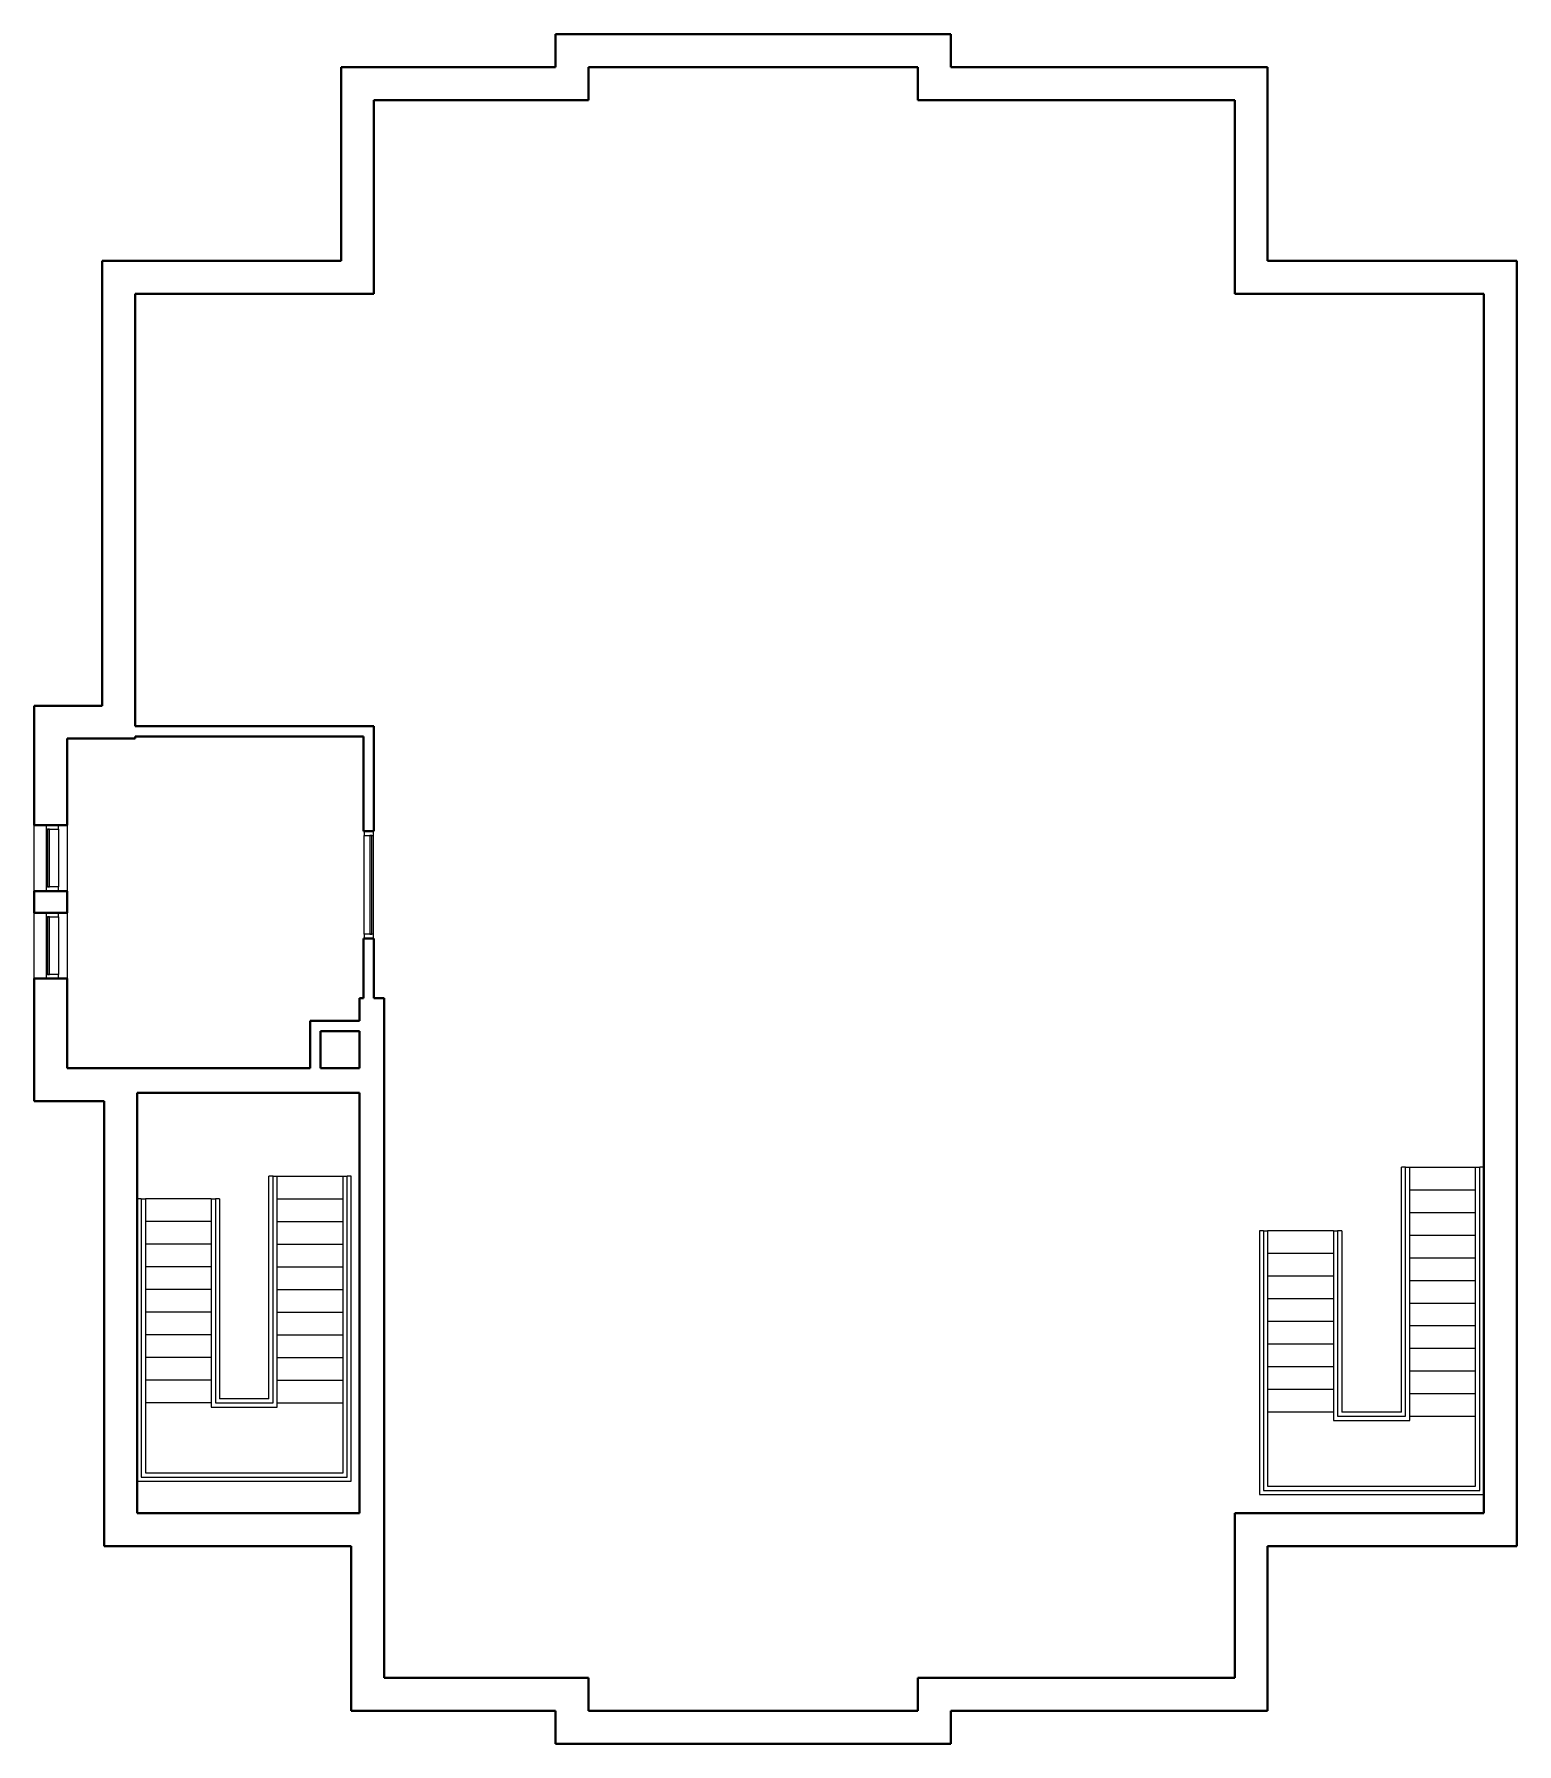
# Model space of a CAD drawing. Header units: inches. Extents: x 343 to 1063, y 44 to 874.
import ezdxf

# ---------------------------------------------------------------- set-up
doc = ezdxf.new("R2010")
doc.units = ezdxf.units.IN
doc.header["$MEASUREMENT"] = 0
for name, color, linetype, lineweight in [('A-FLOR-HRAL', 11, 'Continuous', 9), ('A-GLAZ-CURT', 52, 'Continuous', 9), ('A-GLAZ-CWMG', 51, 'Continuous', 9), ('A-WALL', 113, 'Continuous', 15), ('I-WALL', 2, 'Continuous', 15), ('S-STRS', 31, 'Continuous', 9)]:
    doc.layers.add(name, color=color, linetype=linetype, lineweight=lineweight)

# ---------------------------------------------------------------- blocks, each defined once
blk = doc.blocks.new('Railing - Railing-5170913-LEVEL 3 Map Export')
at = {"layer": 'A-FLOR-HRAL'}
for p, q in [((493.17, 319.84), (495.17, 319.84)), ((493.17, 209.84), (493.17, 319.84)), ((495.17, 209.84), (495.17, 319.84)), ((395.17, 308.84), (397.17, 308.84)), ((395.17, 308.84), (395.17, 209.84)), ((397.17, 308.84), (397.17, 209.84)), ((395.17, 209.84), (395.17, 173.84)), ((397.17, 209.84), (397.17, 175.84)), ((493.17, 175.84), (493.17, 209.84)), ((495.17, 173.84), (495.17, 209.84)), ((397.17, 175.84), (493.17, 175.84)), ((395.17, 173.84), (495.17, 173.84))]:
    blk.add_line(p, q, dxfattribs=at)
blk = doc.blocks.new('Railing - Railing-5170917-LEVEL 3 Map Export')
at = {"layer": 'A-FLOR-HRAL'}
for p, q in [((459.17, 319.84), (461.17, 319.84)), ((459.17, 209.84), (459.17, 319.84)), ((461.17, 207.84), (461.17, 319.84)), ((429.17, 308.84), (431.17, 308.84)), ((429.17, 308.84), (429.17, 209.84)), ((431.17, 308.84), (431.17, 209.84)), ((429.17, 209.84), (429.17, 207.84)), ((429.17, 207.84), (461.17, 207.84)), ((431.17, 209.84), (459.17, 209.84))]:
    blk.add_line(p, q, dxfattribs=at)
blk = doc.blocks.new('System Panel - zGlazed-5171080-LEVEL 3 Map Export')
at = {"layer": 'A-GLAZ-CURT', "lineweight": 15}
for p, q in [((24, 1.5), (-24, 1.5)), ((-24, 1.5), (-24, 0.5)), ((-24, 0.5), (24, 0.5)), ((24, 0.5), (24, 1.5))]:
    blk.add_line(p, q, dxfattribs=at)
blk = doc.blocks.new('Rectangular Mullion - 4 1_2_ x 2_ Rectangular_CE_-5171079-LEVEL 3 Map Export')
at = {"layer": 'A-GLAZ-CWMG'}
for p, q in [((503.42, 437.34), (503.42, 485.34)), ((507.92, 437.34), (507.92, 485.34))]:
    blk.add_line(p, q, dxfattribs=at)
blk = doc.blocks.new('Rectangular Mullion - 4 1_2_ x 2_ Rectangular_CE_-5171081-LEVEL 3 Map Export')
at = {"layer": 'A-GLAZ-CWMG', "lineweight": 25}
for p, q in [((-2, 2.25), (0, 2.25)), ((-2, -2.25), (-2, 2.25)), ((0, 2.25), (0, -2.25)), ((0, -2.25), (-2, -2.25))]:
    blk.add_line(p, q, dxfattribs=at)
blk = doc.blocks.new('Rectangular Mullion - 4 1_2_ x 2_ Rectangular_CE_-5171082-LEVEL 3 Map Export')
at = {"layer": 'A-GLAZ-CWMG', "lineweight": 25}
for p, q in [((0, 2.25), (-2, 2.25)), ((-2, 2.25), (-2, -2.25)), ((0, -2.25), (0, 2.25)), ((-2, -2.25), (0, -2.25))]:
    blk.add_line(p, q, dxfattribs=at)
blk = doc.blocks.new('System Panel - zGlazed-5173075-LEVEL 3 Map Export')
at = {"layer": 'A-GLAZ-CURT', "lineweight": 15}
for p, q in [((14, 1.5), (-14, 1.5)), ((-14, 1.5), (-14, 0.5)), ((-14, 0.5), (14, 0.5)), ((14, 0.5), (14, 1.5))]:
    blk.add_line(p, q, dxfattribs=at)
blk = doc.blocks.new('Rectangular Mullion - 6_ x 2_ Rectangular_CE_-5173074-LEVEL 3 Map Export')
at = {"layer": 'A-GLAZ-CWMG'}
for p, q in [((348.92, 445.84), (348.92, 417.84)), ((354.92, 445.84), (354.92, 417.84))]:
    blk.add_line(p, q, dxfattribs=at)
blk = doc.blocks.new('Rectangular Mullion - 6_ x 2_ Rectangular_CE_-5173056-LEVEL 3 Map Export')
at = {"layer": 'A-GLAZ-CWMG', "lineweight": 25}
for p, q in [((-2, 3.75), (0, 3.75)), ((-2, -2.25), (-2, 3.75)), ((0, 3.75), (0, -2.25)), ((0, -2.25), (-2, -2.25))]:
    blk.add_line(p, q, dxfattribs=at)
blk = doc.blocks.new('Rectangular Mullion - 6_ x 2_ Rectangular_CE_-5173057-LEVEL 3 Map Export')
at = {"layer": 'A-GLAZ-CWMG', "lineweight": 25}
for p, q in [((0, 3.75), (-2, 3.75)), ((-2, 3.75), (-2, -2.25)), ((0, -2.25), (0, 3.75)), ((-2, -2.25), (0, -2.25))]:
    blk.add_line(p, q, dxfattribs=at)
blk = doc.blocks.new('Railing - Railing-5175240-LEVEL 3 Map Export')
at = {"layer": 'A-FLOR-HRAL'}
for p, q in [((1043.17, 324.34), (1045.17, 324.34)), ((1043.17, 203.34), (1043.17, 324.34)), ((1045.17, 203.34), (1045.17, 324.34)), ((940.17, 293.34), (942.17, 293.34)), ((940.17, 293.34), (940.17, 205.34)), ((942.17, 293.34), (942.17, 205.34)), ((940.17, 205.34), (940.17, 167.34)), ((942.17, 205.34), (942.17, 169.34)), ((1043.17, 169.34), (1043.17, 203.34)), ((1045.17, 167.34), (1045.17, 203.34)), ((940.17, 167.34), (1045.17, 167.34)), ((942.17, 169.34), (1043.17, 169.34))]:
    blk.add_line(p, q, dxfattribs=at)
blk = doc.blocks.new('Railing - Railing-5175244-LEVEL 3 Map Export')
at = {"layer": 'A-FLOR-HRAL'}
for p, q in [((1009.17, 324.34), (1011.17, 324.34)), ((1009.17, 203.34), (1009.17, 324.34)), ((1011.17, 201.34), (1011.17, 324.34)), ((974.17, 293.34), (976.17, 293.34)), ((974.17, 293.34), (974.17, 205.34)), ((976.17, 293.34), (976.17, 205.34)), ((974.17, 205.34), (974.17, 201.34)), ((974.17, 201.34), (1011.17, 201.34)), ((976.17, 205.34), (976.17, 203.34)), ((976.17, 203.34), (1009.17, 203.34))]:
    blk.add_line(p, q, dxfattribs=at)

msp = doc.modelspace()

# ---------------------------------------------------------------- linework, layer by layer
at = {"layer": 'A-WALL', "lineweight": 40}
for p, q in [((596.35, 874.34), (596.35, 858.34)), ((788.35, 874.34), (596.35, 874.34)), ((788.35, 858.34), (788.35, 874.34)), ((492.17, 858.34), (492.17, 764.34)), ((596.35, 858.34), (492.17, 858.34)), ((612.35, 842.34), (612.35, 858.34)), ((612.35, 858.34), (772.35, 858.34)), ((772.35, 858.34), (772.35, 842.34)), ((942.17, 858.34), (788.35, 858.34)), ((942.17, 764.34), (942.17, 858.34)), ((508.17, 748.34), (508.17, 842.34)), ((508.17, 842.34), (612.35, 842.34)), ((772.35, 842.34), (926.17, 842.34)), ((926.17, 842.34), (926.17, 748.34)), ((376.17, 764.34), (376.17, 548.34)), ((492.17, 764.34), (376.17, 764.34)), ((1063.17, 764.34), (942.17, 764.34)), ((1063.17, 140.34), (1063.17, 764.34)), ((392.17, 538.34), (392.17, 748.34)), ((392.17, 748.34), (508.17, 748.34)), ((926.17, 748.34), (1047.17, 748.34)), ((1047.17, 748.34), (1047.17, 156.34)), ((343.17, 548.34), (343.17, 490.34)), ((376.17, 548.34), (343.17, 548.34)), ((359.17, 490.34), (359.17, 532.34)), ((359.17, 532.34), (392.17, 532.34)), ((392.17, 532.34), (392.17, 533.34)), ((343.17, 490.34), (359.17, 490.34)), ((359.17, 458.34), (343.17, 458.34)), ((343.17, 458.34), (343.17, 447.84)), ((359.17, 447.84), (359.17, 458.34)), ((343.17, 447.84), (359.17, 447.84)), ((359.17, 415.84), (343.17, 415.84)), ((343.17, 415.84), (343.17, 356.34)), ((359.17, 372.34), (359.17, 415.84)), ((501.17, 406.34), (501.17, 395.34)), ((503.17, 406.34), (501.17, 406.34)), ((513.17, 406.34), (508.17, 406.34)), ((513.17, 76.34), (513.17, 406.34)), ((501.17, 390.34), (501.17, 372.34)), ((477.17, 372.34), (359.17, 372.34)), ((501.17, 372.34), (482.17, 372.34)), ((393.17, 156.34), (393.17, 360.34)), ((393.17, 360.34), (501.17, 360.34)), ((501.17, 360.34), (501.17, 156.34)), ((343.17, 356.34), (377.17, 356.34)), ((377.17, 356.34), (377.17, 140.34)), ((501.17, 156.34), (393.17, 156.34)), ((1047.17, 156.34), (926.17, 156.34)), ((926.17, 156.34), (926.17, 76.34)), ((377.17, 140.34), (497.17, 140.34)), ((497.17, 140.34), (497.17, 60.34)), ((942.17, 140.34), (1063.17, 140.34)), ((942.17, 60.34), (942.17, 140.34)), ((612.35, 76.34), (513.17, 76.34)), ((612.35, 60.34), (612.35, 76.34)), ((926.17, 76.34), (772.35, 76.34)), ((772.35, 76.34), (772.35, 60.34)), ((497.17, 60.34), (596.35, 60.34)), ((596.35, 60.34), (596.35, 44.34)), ((772.35, 60.34), (612.35, 60.34)), ((788.35, 60.34), (942.17, 60.34)), ((788.35, 44.34), (788.35, 60.34)), ((596.35, 44.34), (788.35, 44.34))]:
    msp.add_line(p, q, dxfattribs=at)
at = {"layer": 'A-WALL'}
for p, q in [((343.17, 458.34), (343.17, 490.34)), ((359.17, 490.34), (359.17, 458.34)), ((343.17, 415.84), (343.17, 447.84)), ((359.17, 447.84), (359.17, 415.84))]:
    msp.add_line(p, q, dxfattribs=at)
at = {"layer": 'I-WALL', "lineweight": 40}
for p, q in [((508.17, 538.34), (392.17, 538.34)), ((392.17, 533.34), (503.17, 533.34)), ((503.17, 533.34), (503.17, 487.34)), ((508.17, 487.34), (508.17, 538.34)), ((503.17, 487.34), (508.17, 487.34)), ((508.17, 435.34), (503.17, 435.34)), ((503.17, 435.34), (503.17, 406.34)), ((508.17, 406.34), (508.17, 435.34)), ((501.17, 395.34), (477.17, 395.34)), ((477.17, 395.34), (477.17, 372.34)), ((482.17, 390.34), (501.17, 390.34)), ((482.17, 372.34), (482.17, 390.34))]:
    msp.add_line(p, q, dxfattribs=at)
at = {"layer": 'S-STRS'}
for p, q in [((1009.17, 324.34), (1007.17, 324.34)), ((1007.17, 205.34), (1007.17, 324.34)), ((1011.17, 324.34), (1043.17, 324.34)), ((1047.17, 324.34), (1045.17, 324.34)), ((459.17, 319.84), (457.17, 319.84)), ((457.17, 211.84), (457.17, 319.84)), ((461.17, 319.84), (493.17, 319.84)), ((497.17, 319.84), (495.17, 319.84)), ((497.17, 201.15), (497.17, 319.84)), ((395.17, 308.84), (393.17, 308.84)), ((429.17, 308.84), (397.17, 308.84)), ((433.17, 308.84), (431.17, 308.84)), ((433.17, 308.84), (433.17, 211.84)), ((461.17, 308.84), (493.17, 308.84)), ((1011.17, 313.34), (1043.17, 313.34)), ((1011.17, 302.34), (1043.17, 302.34)), ((429.17, 297.84), (397.17, 297.84)), ((461.17, 297.84), (493.17, 297.84)), ((940.17, 293.34), (938.17, 293.34)), ((938.17, 293.34), (938.17, 203.02)), ((974.17, 293.34), (942.17, 293.34)), ((978.17, 293.34), (976.17, 293.34)), ((978.17, 293.34), (978.17, 205.34)), ((1011.17, 291.34), (1043.17, 291.34)), ((429.17, 286.84), (397.17, 286.84)), ((461.17, 286.84), (493.17, 286.84)), ((974.17, 282.34), (942.17, 282.34)), ((429.17, 275.84), (397.17, 275.84)), ((461.17, 275.84), (493.17, 275.84)), ((1011.17, 280.34), (1043.17, 280.34)), ((974.17, 271.34), (942.17, 271.34)), ((1011.17, 269.34), (1043.17, 269.34)), ((429.17, 264.84), (397.17, 264.84)), ((461.17, 264.84), (493.17, 264.84)), ((974.17, 260.34), (942.17, 260.34)), ((1011.17, 258.34), (1043.17, 258.34)), ((429.17, 253.84), (397.17, 253.84)), ((461.17, 253.84), (493.17, 253.84)), ((974.17, 249.34), (942.17, 249.34)), ((429.17, 242.84), (397.17, 242.84)), ((461.17, 242.84), (493.17, 242.84)), ((1011.17, 247.34), (1043.17, 247.34)), ((974.17, 238.34), (942.17, 238.34)), ((1011.17, 236.34), (1043.17, 236.34)), ((429.17, 231.84), (397.17, 231.84)), ((461.17, 231.84), (493.17, 231.84)), ((974.17, 227.34), (942.17, 227.34)), ((1011.17, 225.34), (1043.17, 225.34)), ((429.17, 220.84), (397.17, 220.84)), ((461.17, 220.84), (493.17, 220.84)), ((974.17, 216.34), (942.17, 216.34)), ((429.17, 209.84), (397.17, 209.84)), ((457.17, 211.84), (433.17, 211.84)), ((461.17, 209.84), (493.17, 209.84)), ((1011.17, 214.34), (1043.17, 214.34)), ((497.17, 171.84), (497.17, 201.15)), ((938.17, 203.02), (938.17, 165.34)), ((974.17, 205.34), (942.17, 205.34)), ((1007.17, 205.34), (978.17, 205.34)), ((1011.17, 203.34), (1043.17, 203.34)), ((393.17, 171.84), (497.17, 171.84)), ((938.17, 165.34), (1047.17, 165.34))]:
    msp.add_line(p, q, dxfattribs=at)

# ---------------------------------------------------------------- block references
at = {"layer": 'A-FLOR-HRAL'}
for name in ['Railing - Railing-5175240-LEVEL 3 Map Export', 'Railing - Railing-5175244-LEVEL 3 Map Export', 'Railing - Railing-5170913-LEVEL 3 Map Export', 'Railing - Railing-5170917-LEVEL 3 Map Export']:
    msp.add_blockref(name, (0, 0), dxfattribs=at)
at = {"layer": 'A-GLAZ-CURT'}
for name, p, rotation in [('System Panel - zGlazed-5173075-LEVEL 3 Map Export', (351.17, 474.34), 89.99999999999991), ('System Panel - zGlazed-5171080-LEVEL 3 Map Export', (505.67, 461.34), 270.0000000000001), ('System Panel - zGlazed-5173075-LEVEL 3 Map Export', (351.17, 431.84), 89.99999999999991)]:
    msp.add_blockref(name, p, dxfattribs=dict(at, rotation=rotation))
at = {"layer": 'A-GLAZ-CWMG', "extrusion": (0, 0, -1)}
for name, p, rotation in [('Rectangular Mullion - 6_ x 2_ Rectangular_CE_-5173056-LEVEL 3 Map Export', (-351.17, 490.34), 90.00000000000007), ('Rectangular Mullion - 6_ x 2_ Rectangular_CE_-5173056-LEVEL 3 Map Export', (-351.17, 447.84), 90.00000000000007), ('Rectangular Mullion - 4 1_2_ x 2_ Rectangular_CE_-5171081-LEVEL 3 Map Export', (-505.67, 435.34), 269.9999999999999)]:
    msp.add_blockref(name, p, dxfattribs=dict(at, rotation=rotation))
at = {"layer": 'A-GLAZ-CWMG'}
for name, p in [('Rectangular Mullion - 6_ x 2_ Rectangular_CE_-5173074-LEVEL 3 Map Export', (0, 42.5)), ('Rectangular Mullion - 4 1_2_ x 2_ Rectangular_CE_-5171079-LEVEL 3 Map Export', (0, 0)), ('Rectangular Mullion - 6_ x 2_ Rectangular_CE_-5173074-LEVEL 3 Map Export', (0, 0))]:
    msp.add_blockref(name, p, dxfattribs=at)
for name, p, rotation in [('Rectangular Mullion - 4 1_2_ x 2_ Rectangular_CE_-5171082-LEVEL 3 Map Export', (505.67, 487.34), 90.0000000000001), ('Rectangular Mullion - 6_ x 2_ Rectangular_CE_-5173057-LEVEL 3 Map Export', (351.17, 458.34), 269.9999999999999), ('Rectangular Mullion - 6_ x 2_ Rectangular_CE_-5173057-LEVEL 3 Map Export', (351.17, 415.84), 269.9999999999999)]:
    msp.add_blockref(name, p, dxfattribs=dict(at, rotation=rotation))

doc.saveas('drawing.dxf')
